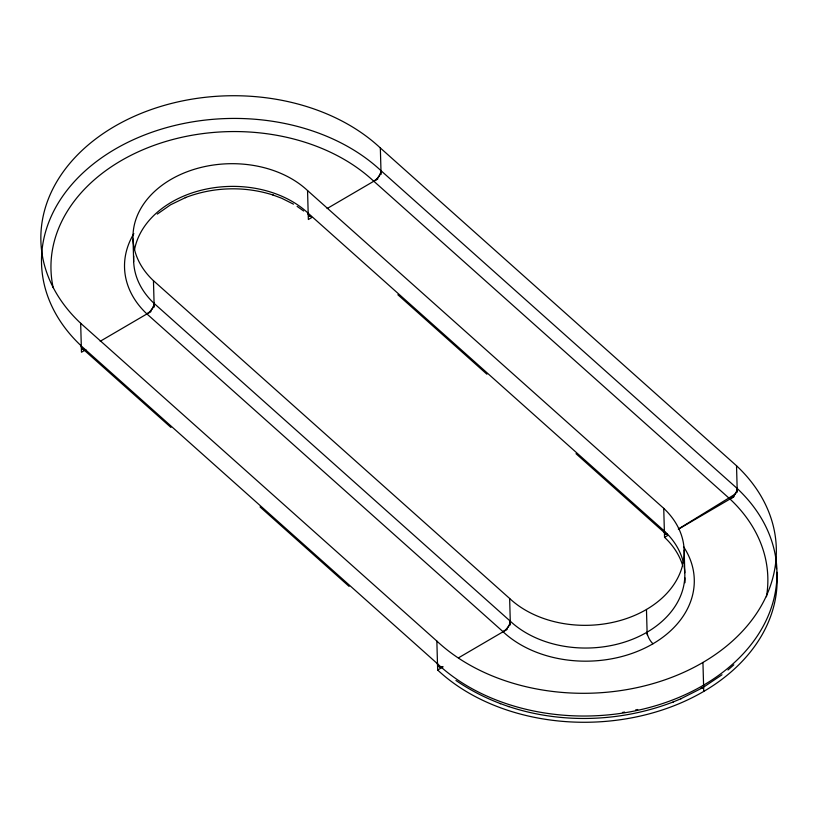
<?xml version="1.0" encoding="UTF-8"?>
<svg xmlns="http://www.w3.org/2000/svg" width="818" height="818" viewBox="0 0 818 818"><rect width="100%" height="100%" fill="white"/><g stroke="black" fill="none" stroke-linecap="round" stroke-linejoin="round"><path stroke-width="1.23" d="M509.093 625.381L507.119 628.306A9.284 5.051 -47.5 0 1 503.121 631.803A106.821 78.753 -1.6 0 0 643.889 648.551A106.821 78.753 -1.6 0 0 683.531 546.7M736.006 492.61L734.073 495.493M735.075 494.174L678.306 529.062M151.003 310.421L152.935 307.537A9.284 4.877 -47.4 0 0 154.121 303.366M727.979 669.983L733.807 664.84M157.291 214.101L170.533 204.817L185.798 197.435L185.267 197.649C213.201 186.811 244.889 185.911 273.396 195.134M722.008 674.778L702.744 687.703L680.729 698.828M85.88 349.654L81.473 352.241L80.665 323.274A189.684 139.847 -1.6 0 1 114.244 126.585A189.684 139.847 -1.6 0 1 380.339 147.966L736.527 465.759L737.263 492.211M100.225 341.27L150.962 311.586M311.668 217.578L308.355 219.521L307.548 190.553A97.536 71.912 -1.6 0 0 170.727 179.551A97.536 71.912 -1.6 0 0 153.457 280.686L154.193 307.139M327.108 208.549L377.844 178.866M80.665 323.274L436.853 641.067L437.661 670.034L443.172 666.803M458.612 657.774L507.14 629.39M682.744 565.749A97.536 71.912 -1.6 0 0 664.543 537.314L667.846 535.381M678.879 528.929L734.032 496.669M455.963 680.484C518.806 723.593 603.357 729.022 673.623 701.783M673.102 701.997L681.302 698.592M311.208 216.566L311.024 216.545A9.284 5.031 -46.8 0 1 308.181 213.242A97.536 71.912 -1.6 0 0 206.003 189.142A97.536 71.912 -1.6 0 0 134.551 249.613M440.473 667.079L440.933 667.089A9.284 4.959 -47 0 0 442.149 666.885M310.912 216.535L309.582 216.054A9.284 5.061 -48.3 0 1 308.151 213.263M667.059 534.328L665.821 533.888A9.284 5.061 -48.3 0 1 664.339 531.066A9.284 5.031 -46.8 0 0 667.212 534.328M83.804 349.214L83.63 349.174A9.284 5.031 -46.8 0 1 81.299 345.963A189.684 139.847 -1.6 0 1 114.878 149.285A189.684 139.847 -1.6 0 1 380.973 170.665A9.295 4.877 -47.4 0 1 379.879 174.817L377.855 177.741A9.284 5.051 -47.5 0 1 373.816 181.289A180.4 133.007 -1.6 0 0 159.684 143.406A180.4 133.007 -1.6 0 0 53.16 287.639M439.89 666.987L438.826 666.537A9.284 5.061 -48.3 0 1 437.446 663.787A189.684 139.847 -1.6 0 0 703.572 685.147A189.684 139.847 -1.6 0 0 737.161 488.458L380.84 170.543M83.528 349.153L82.751 348.816A9.295 5.061 -48.3 0 1 81.268 345.983L437.62 663.889M272.854 194.95L281.689 198.253L293.498 204.163M508.407 706.476L508.939 706.67M499.972 703.511L500.565 703.725M297.108 206.371L303.652 211.013M730.137 499.144L373.816 181.228A9.284 5.031 -46.8 0 0 380.973 170.665M307.548 190.553L663.735 508.346L664.543 537.314M308.181 213.242L664.513 531.168M397.834 294.725L486.914 374.204M153.457 280.686L509.645 598.479A97.536 71.912 -1.6 0 0 646.465 609.471L647.171 634.819M153.948 303.263L510.279 621.179A97.526 71.912 -1.6 0 0 624.349 642.171A97.526 71.912 -1.6 0 0 684.145 566.332M133.845 233.631A106.821 78.753 -1.6 0 0 146.933 313.948L503.254 631.864M82.618 348.724L170.952 427.446M260.032 506.925L349.112 586.404M575.995 453.683L665.688 533.796M736.527 465.759A189.684 139.847 -1.6 0 1 702.938 662.447L703.756 691.414M684.165 550.054L684.799 572.753M509.645 598.479L510.381 624.932M380.339 147.966L381.086 174.418M133.027 238.979L133.661 261.668M702.938 662.447A189.684 139.847 -1.6 0 1 436.853 641.067M442.282 666.885A9.284 5.031 -46.8 0 1 437.487 663.766M776.855 572.263A189.684 139.847 -1.6 0 1 653.858 712.57A189.684 139.847 -1.6 0 1 437.661 670.034M776.077 565.146A189.684 139.847 -1.6 0 1 776.527 568.684M703.572 685.147A9.284 3.742 59.7 0 1 701.149 687.979M736.067 492.61A9.295 4.877 -47.4 0 0 737.192 488.438A9.284 5.031 -46.8 0 1 730.004 499.021M684.901 577.794A97.536 71.912 -1.6 0 1 684.983 582.733M150.972 310.533A9.284 5.051 -47.5 0 1 146.933 314.01M734.043 495.616A9.284 5.051 -47.5 0 1 730.004 499.082M146.933 313.948A9.284 5.031 -46.8 0 0 154.091 303.386A97.536 71.912 -1.6 0 1 133.733 256.106M664.369 531.046A97.526 71.912 -1.6 0 1 683.429 562.723M663.735 508.346A97.536 71.912 -1.6 0 1 646.465 609.471M652.968 643.786A9.284 3.742 59.7 0 1 647.099 632.171M730.004 499.021A180.4 133.007 -1.6 0 1 766.446 596.762M637.733 709.503A180.4 133.007 -1.6 0 1 635.566 709.983M624.625 712.089A180.4 133.007 -1.6 0 1 622.416 712.447M510.279 621.179A9.284 5.031 -46.8 0 1 503.121 631.741M510.309 621.159A9.284 4.877 -47.4 0 1 509.185 625.33"/></g></svg>
